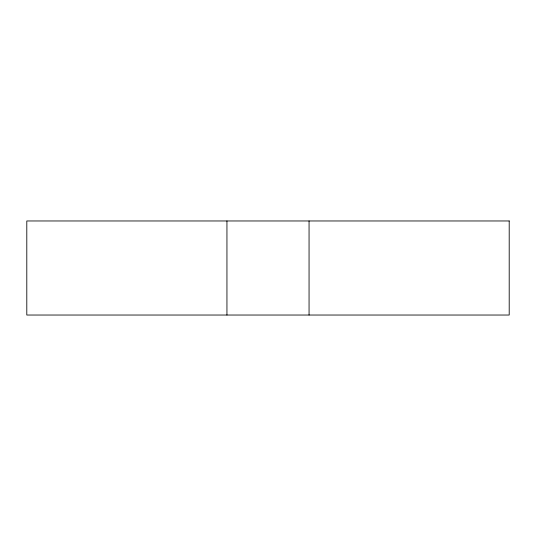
<?xml version="1.0" encoding="UTF-8"?>
<svg xmlns="http://www.w3.org/2000/svg" width="536" height="536" viewBox="0 0 536 536"><rect width="100%" height="100%" fill="white"/><g stroke="black" fill="none" stroke-linecap="round" stroke-linejoin="round"><path stroke-width="0.8" d="M309.058 220.966L309.058 315.034M226.942 220.966L226.942 315.034M509.2 220.966L26.8 220.966L26.8 315.034L509.2 315.034L509.2 220.966"/></g></svg>
